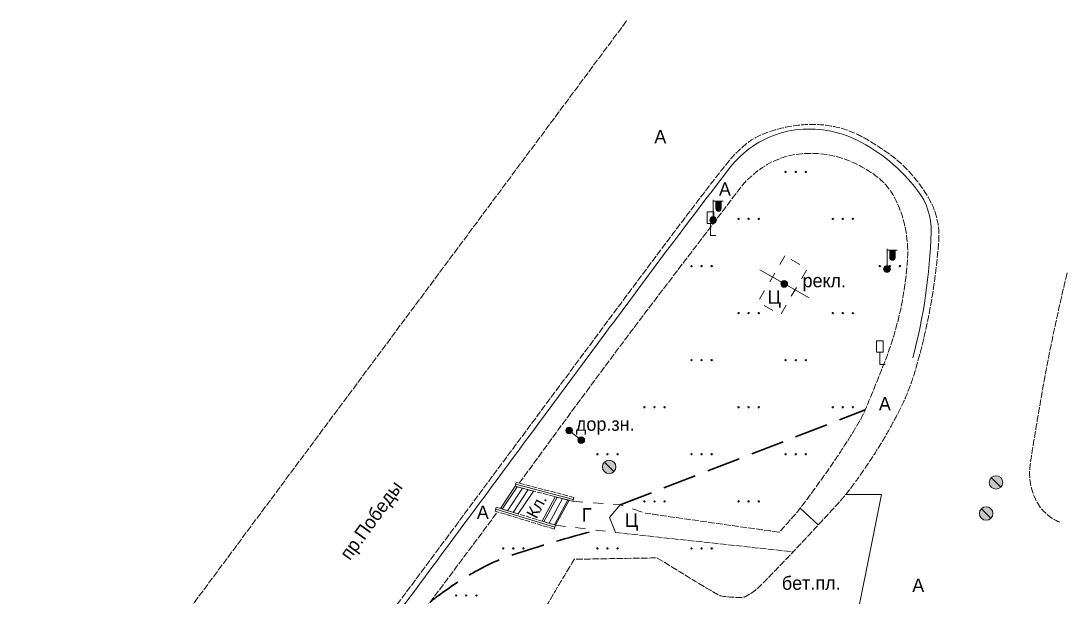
# Model space of a CAD drawing. Extents: x 5191657 to 5191749, y 4972799 to 4972913.
# Drawn here: x 5191670.9 to 5191748.7, y 4972869.9 to 4972912.7 of the extents above; entities that cross this region are included whole.
import ezdxf

# ---------------------------------------------------------------- set-up
doc = ezdxf.new("R2010")
doc.units = 0
for name, pattern in [('500_189_3_1', [1, 1, 0]), ('500_189_3_2', [3, 1.5, -1.5]), ('500_195_2', [7, 5, -2]), ('500_24', [3, 1.5, -1.5]), ('500_278_5_1_1', [1, 1, 0])]:
    doc.linetypes.add(name, pattern=pattern)
for name, color, linetype in [('Возд_Линии', 7, 'Continuous'), ('Дороги', 7, 'Continuous'), ('Здания_сооружения', 7, 'Continuous'), ('Колодцы', 7, 'Continuous'), ('Ограждение', 7, 'Continuous'), ('Ограждения', 7, 'Continuous'), ('Растительность', 7, 'Continuous'), ('Указатели', 7, 'Continuous')]:
    doc.layers.add(name, color=color, linetype=linetype)
doc.styles.add('BM431', font='Bm431.ttf', dxfattribs={"height": 1})
doc.styles.add('D431', font='D431.ttf')
doc.styles.add('P131', font='P131.ttf')
doc.linetypes.add('500_187', pattern='A,0,[3,Topography.shx,S=0.5,R=0,X=0,Y=0],-0.5', length=0.5)
doc.linetypes.add('500_278_5_1', pattern='A,0,[1,Topography.shx,S=0.8,R=90,X=0,Y=-0.4],-0.5,[1,Topography.shx,S=0.8,R=90,X=0,Y=-0.4],-7.5', length=8)
doc.linetypes.add('500_474_2_4', pattern='A,4,-0.5,[38,Topography.shx,S=1,R=0,X=0,Y=0],-0.5', length=5)
pattern_1 = [(0, (0, 0), (0, 0.8), [])]

# ---------------------------------------------------------------- blocks, each defined once
blk = doc.blocks.new('500_206_3_1')
at = {"color": 0, "linetype": 'Continuous', "lineweight": -2}
blk.add_lwpolyline([(0.8, 0), (0, 0), (0, 1.8), (0.5, 1.8), (0.5, 3.5), (-0.5, 3.5), (-0.5, 1.8), (0, 1.8)], dxfattribs=at)
at = {"color": 0, "linetype": 'Continuous', "lineweight": -2, "style": 'BM431'}
blk.add_attdef('Пояснительная_надпись', (2, 0), '', height=2, dxfattribs=at)
blk = doc.blocks.new('*U172')
at = {"linetype": 'Continuous', "lineweight": -2}
h = blk.add_hatch(color=0, dxfattribs=at)
h.dxf.hatch_style = 1
edge = h.paths.add_edge_path()
edge.add_arc((0, 0), 0.5, 0, 360)
h = blk.add_hatch(color=0, dxfattribs=at)
h.dxf.hatch_style = 1
edge = h.paths.add_edge_path()
edge.add_arc((2.31, 0), 0.5, 0, 360)
at = {"color": 0, "linetype": 'Continuous', "lineweight": -2}
blk.add_lwpolyline([(0, 0), (2.31, 0)], dxfattribs=at)
for centre in [(0, 0), (2.31, 0)]:
    blk.add_circle(centre, 0.5, dxfattribs=at)
at = {"color": 0, "linetype": 'Continuous', "lineweight": -2, "style": 'BM431'}
blk.add_attdef('Пояснительная_надпись', (0, -2.5), '', height=2, dxfattribs=at)
blk = doc.blocks.new('500_117_1')
at = {"true_color": 0xffffff}
h = blk.add_hatch(color=7, dxfattribs=at)
h.dxf.hatch_style = 1
edge = h.paths.add_edge_path()
edge.add_arc((0, 0), 1, 0, 360)
at = {"color": 0, "linetype": 'Continuous', "lineweight": -2}
blk.add_lwpolyline([(-0.71, 0.71), (0.71, -0.71)], dxfattribs=at)
blk.add_circle((0, 0), 1, dxfattribs=at)
for tag, p, style in [('Пояснительная_надпись', (1, -1), 'BM431'), ('Порядковый_номер', (0, -3.5), 'D431')]:
    blk.add_attdef(tag, p, '', height=2, dxfattribs=dict(at, style=style))
at = {"color": 7, "linetype": 'Continuous', "lineweight": -2, "style": 'D431'}
for tag, p in [('Отметка_кольца_люка', (0, -6)), ('Отметка_земли', (0, -8.5))]:
    blk.add_attdef(tag, p, '', height=2, dxfattribs=at)
at = {"linetype": 'Continuous', "lineweight": -2, "style": 'D431'}
for tag, p in [('Отметка_верха_прокладки', (0, -11)), ('Отметка_низа_прокладки', (0, -13.5)), ('Отметка_дна', (0, -16))]:
    blk.add_attdef(tag, p, '', height=2, dxfattribs=at)
blk = doc.blocks.new('*U190')
at = {"linetype": 'Continuous', "lineweight": -2}
h = blk.add_hatch(dxfattribs=at)
h.set_pattern_fill('500_203', color=0, scale=0.8, pattern_type=2)
h.set_pattern_definition(pattern_1)
h.paths.add_polyline_path([(0, 0), (3.96, 0.01), (3.17, 2.66), (-0.91, 2.66)])
at = {"color": 0, "linetype": 'Continuous', "lineweight": -2}
blk.add_lwpolyline([(0, 0), (3.96, 0.01), (3.17, 2.66), (-0.91, 2.66)], close=True, dxfattribs=at)
blk = doc.blocks.new('*U189')
at = {"linetype": 'Continuous', "lineweight": -2}
h = blk.add_hatch(dxfattribs=at)
h.set_pattern_fill('500_203', color=0, scale=0.8, pattern_type=2)
h.set_pattern_definition(pattern_1)
h.paths.add_polyline_path([(0, 0), (4.13, 0), (3.71, 2.04), (-0.51, 2.05)])
at = {"color": 0, "linetype": 'Continuous', "lineweight": -2}
blk.add_lwpolyline([(0, 0), (4.13, 0), (3.71, 2.04), (-0.51, 2.05)], close=True, dxfattribs=at)
blk = doc.blocks.new('*U194')
at = {"linetype": 'Continuous', "lineweight": -2, "true_color": 0xffffff}
h = blk.add_hatch(color=7, dxfattribs=at)
h.dxf.hatch_style = 1
h.paths.add_polyline_path([(1.2, 2.8), (0.4, 2.8), (0.4, 1.7, 1), (1.2, 1.7)])
at = {"linetype": 'Continuous', "lineweight": -2}
h = blk.add_hatch(color=0, dxfattribs=at)
h.dxf.hatch_style = 1
edge = h.paths.add_edge_path()
edge.add_arc((0, 0), 0.5, 0, 360)
at = {"color": 0, "linetype": 'Continuous', "lineweight": -2, "flags": 128}
for points in [[(0, 0.5), (0, 3)], [(0, 2.8), (1.5, 2.8)]]:
    blk.add_lwpolyline(points, dxfattribs=at)
at = {"color": 0, "linetype": 'Continuous', "lineweight": -2}
blk.add_lwpolyline([(0.4, 2.8), (0.4, 1.7, 1), (1.2, 1.7), (1.2, 2.8)], format="xyb", dxfattribs=at)
blk.add_circle((0, 0), 0.5, dxfattribs=at)
for tag, p, style in [('Номер', (1, -0.5), 'D431'), ('Тип', (1, -3), 'D431'), ('Высота', (1, -5.5), 'D431'), ('Пояснительная_надпись', (1, -8), 'BM431')]:
    blk.add_attdef(tag, p, '', height=2, dxfattribs=dict(at, style=style))
blk = doc.blocks.new('*U200')
at = {"linetype": 'Continuous', "lineweight": -2, "true_color": 0xffffff}
h = blk.add_hatch(color=7, dxfattribs=at)
h.dxf.hatch_style = 1
h.paths.add_polyline_path([(0.4, 1.7, 1), (1.2, 1.7), (1.2, 2.8), (0.4, 2.8)])
h = blk.add_hatch(color=7, dxfattribs=at)
h.dxf.hatch_style = 1
h.paths.add_polyline_path([(0.5, 0, 1), (-0.5, 0, 1)])
h.paths.add_polyline_path([(0.1, 0, -1), (-0.1, 0, -1)], flags=16)
at = {"linetype": 'Continuous', "lineweight": -2}
h = blk.add_hatch(color=0, dxfattribs=at)
edge = h.paths.add_edge_path()
edge.add_arc((0, 0), 0.1, 0, 360)
at = {"color": 0, "linetype": 'Continuous', "lineweight": -2, "flags": 128}
for points in [[(0, 0.5), (0, 3)], [(0, 2.8), (1.5, 2.8)]]:
    blk.add_lwpolyline(points, dxfattribs=at)
at = {"color": 0, "linetype": 'Continuous', "lineweight": -2}
blk.add_lwpolyline([(0.4, 2.8), (0.4, 1.7, 1), (1.2, 1.7), (1.2, 2.8)], format="xyb", dxfattribs=at)
for radius in [0.5, 0.1]:
    blk.add_circle((0, 0), radius, dxfattribs=at)
for tag, p, style in [('Номер', (1, -0.5), 'D431'), ('Тип', (1, -3), 'D431'), ('Высота', (1, -5.5), 'D431'), ('Пояснительная_надпись', (1, -8), 'BM431')]:
    blk.add_attdef(tag, p, '', height=2, dxfattribs=dict(at, style=style))
blk = doc.blocks.new('500_406')
at = {"linetype": 'Continuous', "lineweight": -2}
h = blk.add_hatch(color=0, dxfattribs=at)
h.dxf.hatch_style = 1
h.paths.add_polyline_path([(-1.4, 0, 1), (-1.6, 0, 1)])
h = blk.add_hatch(color=0, dxfattribs=at)
h.dxf.hatch_style = 1
h.paths.add_polyline_path([(0.1, 0, 1), (-0.1, 0, 1)])
h = blk.add_hatch(color=0, dxfattribs=at)
h.dxf.hatch_style = 1
h.paths.add_polyline_path([(1.6, 0, 1), (1.4, 0, 1)])
at = {"color": 0, "linetype": 'Continuous', "lineweight": -2}
for centre in [(-1.5, 0), (0, 0), (1.5, 0)]:
    blk.add_circle(centre, 0.1, dxfattribs=at)
blk = doc.blocks.new('*U207')
at = {"linetype": 'Continuous', "lineweight": -2}
h = blk.add_hatch(color=0, dxfattribs=at)
h.dxf.hatch_style = 1
edge = h.paths.add_edge_path()
edge.add_arc((0, 0), 0.5, 0, 360)
h = blk.add_hatch(color=0, dxfattribs=at)
h.dxf.hatch_style = 1
edge = h.paths.add_edge_path()
edge.add_arc((0, 0), 0.5, 0, 360)
at = {"color": 0, "linetype": 'Continuous', "lineweight": -2}
blk.add_lwpolyline([(0, 0), (0, 0)], dxfattribs=at)
blk.add_circle((0, 0), 0.5, dxfattribs=at)
blk.add_circle((0, 0), 0.5, dxfattribs=at)
at = {"color": 0, "linetype": 'Continuous', "lineweight": -2, "style": 'BM431'}
blk.add_attdef('Пояснительная_надпись', (0, -2.5), '', height=2, dxfattribs=at)

msp = doc.modelspace()

# ---------------------------------------------------------------- linework, layer by layer
at = {"layer": 'Дороги', "color": 7, "linetype": '500_189_3_1', "lineweight": 20, "ltscale": 0.5, "flags": 128}
msp.add_lwpolyline([(5191670.879, 4972852.128), (5191715.921, 4972912.726)], dxfattribs=at)
for points in [[(5191714.324, 4972866.384, -0.003122), (5191709.822, 4972868.921, -0.417578), (5191709.81, 4972868.965, -0.002768), (5191712.012, 4972872.667, -0.258152), (5191712.054, 4972872.692, -0.000697), (5191718.16, 4972872.796, -0.142833), (5191718.19, 4972872.788, 0.004443), (5191722.732, 4972870.046, 0.096249), (5191722.965, 4972869.963, 0.035461), (5191724.433, 4972869.846, 0.132104), (5191724.822, 4972869.947, 0.026167), (5191725.42, 4972870.33, 0.040597), (5191725.769, 4972870.626, 0.001241), (5191726.421, 4972871.279, 0.003709), (5191726.637, 4972871.5, 0.000574), (5191727.712, 4972872.617, 0.001245), (5191728.206, 4972873.134, 0.002258), (5191729.024, 4972874.003, 0.001147), (5191730.624, 4972875.725, 0.003816), (5191731.763, 4972876.976, 0.009366), (5191732.214, 4972877.498, 0.007991), (5191732.284, 4972877.585, 0.001777), (5191732.59, 4972877.98, 0.014733), (5191733.601, 4972879.382, 0.010533), (5191734.915, 4972881.412, 0.010678), (5191735.252, 4972881.984, 0.004458), (5191736.017, 4972883.379, 0.026388), (5191736.784, 4972885.006, 0.025444), (5191737.4, 4972886.767, 0.052956), (5191739.137, 4972896.322, 0.155152), (5191738.352, 4972899.615, 0.046397), (5191737.011, 4972901.438, 0.053273), (5191735.55, 4972902.763, 0.023177), (5191733.926, 4972903.838, 0.033994), (5191732.741, 4972904.44, 0.070472), (5191730.762, 4972904.969, 0.064422), (5191728.523, 4972904.952, 0.059397), (5191726.066, 4972904.31, 0.090111), (5191724.635, 4972903.426, 0.007827), (5191723.977, 4972902.814, 0.028101), (5191723.806, 4972902.63, 0.010431), (5191721.948, 4972900.299, 0.003221), (5191716.141, 4972892.589, 0.000002), (5191710.677, 4972885.237, 0.000024), (5191710.259, 4972884.674, 0.000004), (5191696.265, 4972865.84, 0.000053), (5191695.225, 4972864.439), (5191690.975, 4972858.709, 0.00029), (5191686.819, 4972853.098, 0.000204), (5191680.919, 4972845.117)], [(5191707.942, 4972878.35, -0.002182), (5191713.763, 4972886.286, -0.003273), (5191717.701, 4972891.533, -0.000454), (5191724.477, 4972900.423, -0.011656), (5191724.749, 4972900.763, -0.037628), (5191724.84, 4972900.856, -0.005446), (5191725.522, 4972901.443, -0.138158), (5191728.506, 4972902.795, -0.123405), (5191732.144, 4972902.448, -0.07888), (5191734.552, 4972901.139, -0.108633), (5191735.84, 4972899.607, -0.135681), (5191736.816, 4972895.092, -0.079009), (5191735.147, 4972887.435, -0.007306), (5191733.664, 4972883.794, -0.03125), (5191733.252, 4972882.971, -0.017997), (5191731.476, 4972880.152, -0.013279), (5191728.835, 4972876.491, -0.016931), (5191728.459, 4972876.031, -0.005759), (5191727.294, 4972874.732, -0.246697), (5191727.234, 4972874.71, -0.001472), (5191717.313, 4972876.127)], [(5191748.136, 4972875.453, -0.178659), (5191746.4, 4972877.021, -0.155078), (5191745.934, 4972879.654, -0.007207), (5191746.156, 4972881.156, -0.002855), (5191746.794, 4972884.935, -0.008212), (5191747.595, 4972889.116, -0.007009), (5191748.682, 4972893.982)], [(5191682.418, 4972843.864, -0.000922), (5191689.373, 4972853.363, -0.000922), (5191696.364, 4972862.837, -0.000653), (5191701.335, 4972869.53, -0.000653), (5191706.324, 4972876.209)]]:
    msp.add_lwpolyline(points, format="xyb", dxfattribs=at)
at = {"layer": 'Дороги', "color": 7, "linetype": '500_24', "lineweight": 20, "ltscale": 0.5, "elevation": 255.163, "flags": 128}
msp.add_lwpolyline([(5191727.7, 4972895.264), (5191725.696, 4972891.839), (5191727.361, 4972890.865), (5191729.365, 4972894.289)], close=True, dxfattribs=at)
at = {"layer": 'Дороги', "color": 7, "linetype": '500_195_2', "lineweight": 30, "ltscale": 0.5, "elevation": 254.788, "flags": 128}
msp.add_lwpolyline([(5191715.437, 4972876.744), (5191733.664, 4972883.794)], dxfattribs=at)
at = {"layer": 'Дороги', "color": 7, "linetype": '500_187', "lineweight": 20, "ltscale": 0.5, "flags": 128}
for points, elevation in [([(5191732.214, 4972877.498), (5191734.877, 4972877.522), (5191732.311, 4972864.657)], 254.528), ([(5191715.099, 4972874.685), (5191714.651, 4972875.807), (5191715.437, 4972876.744)], 254.788), ([(5191728.835, 4972876.491), (5191730.179, 4972875.245)], 254.744)]:
    msp.add_lwpolyline(points, dxfattribs=dict(at, elevation=elevation))
at = {"layer": 'Дороги', "color": 7, "linetype": '500_189_3_2', "lineweight": 20, "ltscale": 0.5, "elevation": -254.734, "flags": 128}
for points in [[(5191711.931, 4972877.005), (5191715.437, 4972876.744), (5191717.313, 4972876.127)], [(5191710.631, 4972875.229), (5191715.099, 4972874.685)]]:
    msp.add_lwpolyline(points, dxfattribs=at)
at = {"layer": 'Дороги', "color": 7, "linetype": '500_195_2', "lineweight": 30, "ltscale": 0.5, "flags": 128}
msp.add_lwpolyline([(5191701.335, 4972869.53, -0.021124), (5191703.092, 4972870.808, -0.021124), (5191704.95, 4972871.934, -0.045123), (5191707.372, 4972872.993, -0.018043), (5191713.703, 4972874.855)], format="xyb", dxfattribs=at)
at = {"layer": 'Дороги', "color": 7, "linetype": '500_189_3_1', "lineweight": 20, "ltscale": 0.5, "elevation": 254.788, "flags": 128}
msp.add_lwpolyline([(5191715.099, 4972874.685), (5191728.308, 4972873.245)], dxfattribs=at)
at = {"layer": 'Здания_сооружения', "color": 7, "lineweight": 20, "elevation": 255.25}
msp.add_lwpolyline([(5191725.833, 4972894.207), (5191729.49, 4972892.13)], dxfattribs=at)
at = {"layer": 'Ограждение', "color": 7, "linetype": '500_278_5_1', "lineweight": 20, "ltscale": 0.375}
for p, q in [((5191711.968, 4972877.15, -254.734), (5191707.667, 4972878.266, -254.734)), ((5191710.588, 4972875.085, -254.734), (5191706.189, 4972876.415, -254.734))]:
    msp.add_line(p, q, dxfattribs=at)
at = {"layer": 'Ограждение', "color": 7, "linetype": '500_278_5_1_1', "lineweight": 20, "ltscale": 0.375}
for p, q in [((5191712.006, 4972877.296, -254.734), (5191707.705, 4972878.412, -254.734)), ((5191711.931, 4972877.005, -254.734), (5191707.629, 4972878.121, -254.734)), ((5191710.544, 4972874.942, -254.734), (5191706.145, 4972876.271, -254.734)), ((5191710.631, 4972875.229, -254.734), (5191706.232, 4972876.559, -254.734))]:
    msp.add_line(p, q, dxfattribs=at)
at = {"layer": 'Ограждение', "color": 7, "lineweight": 20, "ltscale": 0.375, "elevation": -254.734}
for points in [[(5191707.705, 4972878.412), (5191707.631, 4972878.121)], [(5191711.931, 4972877.005), (5191712.006, 4972877.296)], [(5191706.232, 4972876.559), (5191706.145, 4972876.271)], [(5191710.544, 4972874.942), (5191710.631, 4972875.229)]]:
    msp.add_lwpolyline(points, dxfattribs=at)
at = {"layer": 'Ограждения', "color": 7, "linetype": '500_474_2_4', "lineweight": 20, "ltscale": 0.5, "flags": 128}
msp.add_lwpolyline([(5191681.16, 4972844.939, 0.000562), (5191691.391, 4972858.553, 0.001352), (5191695.624, 4972864.231, 0.000094), (5191708.751, 4972881.945, -0.000156), (5191716.702, 4972892.673, -0.004382), (5191723.555, 4972901.746, -0.039695), (5191724.398, 4972902.678, -0.156687), (5191728.454, 4972904.616, -0.149927), (5191733.08, 4972903.855, -0.058445), (5191735.472, 4972902.297, -0.055184), (5191737.569, 4972900.119, -0.173145), (5191738.572, 4972897.025, -0.057971), (5191737.201, 4972887.661)], format="xyb", dxfattribs=at)

# ---------------------------------------------------------------- block references
at = {"layer": 'Возд_Линии', "color": 7, "lineweight": 20, "xscale": 0.5, "yscale": 0.5, "zscale": 0.5}
for name, p in [('*U194', (5191722.359, 4972897.922, 255.422)), ('*U200', (5191735.29, 4972894.278, 255.074))]:
    msp.add_blockref(name, p, dxfattribs=at)
at = {"layer": 'Здания_сооружения', "color": 7, "lineweight": 20}
for name, p, xscale, yscale, zscale, rotation in [('*U190', (5191707.629, 4972878.121, 255.819), 0.5, 0.5, 0.5, 236.5896083846739), ('*U189', (5191710.621, 4972877.345, 255.819), 0.4999999999999999, 0.4999999999999999, 0.4999999999999999, 241.4788326797027)]:
    msp.add_blockref(name, p, dxfattribs=dict(at, xscale=xscale, yscale=yscale, zscale=zscale, rotation=rotation))
at = {"layer": 'Колодцы', "color": 7, "lineweight": 20, "xscale": 0.5, "yscale": 0.5, "zscale": 0.5}
for p in [(5191714.629, 4972879.564, 255.211), (5191743.395, 4972878.409, 254.548), (5191742.665, 4972876.098, 254.55)]:
    msp.add_blockref('500_117_1', p, dxfattribs=at)
at = {"layer": 'Растительность', "color": 7, "lineweight": 20, "xscale": 0.5, "yscale": 0.5, "zscale": 0.5}
for p in [(5191728.5, 4972901.5), (5191725, 4972898), (5191732, 4972898), (5191721.5, 4972894.5), (5191735.5, 4972894.5), (5191725, 4972891), (5191732, 4972891), (5191721.5, 4972887.5), (5191728.5, 4972887.5), (5191718, 4972884), (5191725, 4972884), (5191732, 4972884), (5191714.5, 4972880.5), (5191721.5, 4972880.5), (5191728.5, 4972880.5), (5191718, 4972877), (5191725, 4972877), (5191707.5, 4972873.5), (5191714.5, 4972873.5), (5191721.5, 4972873.5), (5191704, 4972870)]:
    msp.add_blockref('500_406', p, dxfattribs=at)
at = {"layer": 'Указатели', "color": 7, "lineweight": 20, "xscale": 0.5, "yscale": 0.5, "zscale": 0.5}
for p in [(5191722.172, 4972896.768, 255.514), (5191734.753, 4972887.188, 254.877)]:
    msp.add_blockref('500_206_3_1', p, dxfattribs=at)
at = {"layer": 'Указатели', "color": 7, "lineweight": 20}
ref = msp.add_blockref('*U207', (5191727.651, 4972893.166, 255.802), dxfattribs=dict(at, xscale=0.5, yscale=0.5, zscale=0.5, rotation=329.4960110321852))
ref.add_attrib('Пояснительная_надпись', 'рекл.', (5191729.013, 4972892.917, 254.829), dxfattribs={"layer": '0', "color": 0, "linetype": 'Continuous', "lineweight": -2, "height": 1, "style": 'BM431'})
ref = msp.add_blockref('*U172', (5191711.648, 4972882.271, 255.802), dxfattribs=dict(at, xscale=0.5, yscale=0.5, zscale=0.5, rotation=321.3653487106638))
ref.add_attrib('Пояснительная_надпись', 'дор.зн.', (5191712.152, 4972882.25, 255.802), dxfattribs={"layer": '0', "color": 0, "linetype": 'Continuous', "lineweight": -2, "height": 1, "rotation": 0, "style": 'BM431'})

# ---------------------------------------------------------------- texts
at = {"layer": 'Дороги', "color": 7, "lineweight": 20, "style": 'BM431'}
for s, p in [('А', (5191717.985, 4972903.617)), ('А', (5191722.789, 4972899.725)), ('Ц', (5191726.412, 4972891.698, 255.802)), ('А', (5191734.684, 4972883.758)), ('А', (5191704.784, 4972875.684)), ('Г', (5191712.595, 4972875.497)), ('Ц', (5191715.8, 4972875.104)), ('бет.пл.', (5191727.471, 4972870.424)), ('А', (5191737.167, 4972870.258))]:
    msp.add_text(s, height=1, dxfattribs=at).set_placement(p)
at = {"layer": 'Дороги', "color": 7, "lineweight": 20}
for s, height, rotation, style, p in [('пр.Победы', 1, 54.10639, 'P131', (5191695.332, 4972872.557)), ('Кл.', 0.9, 62.7256, 'BM431', (5191709.228, 4972875.653, -254.734))]:
    msp.add_text(s, height=height, rotation=rotation, dxfattribs=dict(at, style=style)).set_placement(p)

doc.saveas('drawing.dxf')
